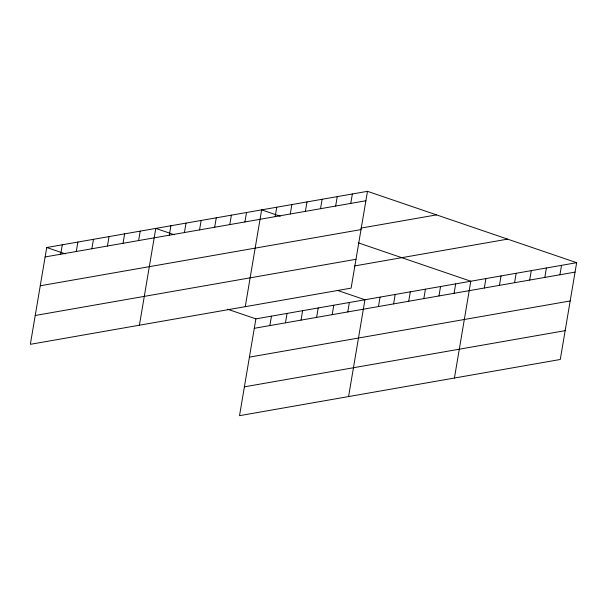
<?xml version="1.0" encoding="UTF-8"?>
<svg xmlns="http://www.w3.org/2000/svg" width="607" height="607" viewBox="0 0 607 607"><rect width="100%" height="100%" fill="white"/><g stroke="black" fill="none" stroke-linecap="round" stroke-linejoin="round"><path stroke-width="0.91" d="M367.485 191.326L46.724 247.512L30.35 344.313L351.112 288.128L367.485 191.326L576.65 262.687L560.276 359.488L239.515 415.674L255.888 318.872L576.65 262.687M60.708 254.212L62.301 244.78M76.285 251.488L77.886 242.056M91.869 248.756L93.463 239.325M107.447 246.025L109.04 236.593M123.024 243.301L124.625 233.87M138.608 240.569L140.202 231.138M139.413 325.208L155.779 228.407L174.368 234.75M169.307 235.19L170.901 225.758M184.429 232.542L186.023 223.11M199.551 229.894L201.145 220.462M214.673 227.246L216.267 217.814M229.795 224.598L231.388 215.166M244.917 221.95L246.51 212.518M245.258 306.664L261.632 209.87L280.214 216.206M275.161 216.653L276.754 207.222M269.872 325.572L271.466 316.148M290.283 213.998L291.876 204.574M285.449 322.848L287.05 313.417M305.404 211.35L306.998 201.919M301.034 320.117L302.627 310.685M320.526 208.702L322.12 199.271M316.611 317.385L318.205 307.961M335.648 206.054L337.242 196.622M350.77 203.406L352.363 193.974M332.196 314.661L333.789 305.23M347.773 311.93L349.366 302.498M348.577 396.568L364.944 299.767L337.515 290.412M378.472 306.55L380.065 297.119M393.594 303.902L395.187 294.471M408.716 301.254L410.309 291.823M423.838 298.606L425.431 289.175M438.96 295.958L440.553 286.527M454.082 293.31L455.675 283.879M454.423 378.032L470.797 281.231L358.213 242.815M484.325 288.014L485.919 278.583M499.447 285.358L501.041 275.935M514.569 282.71L516.162 273.279M529.691 280.062L531.284 270.631M544.813 277.414L546.406 267.983M559.935 274.766L561.528 265.335M45.13 256.943L365.892 200.758M360.899 228.118L436.509 214.878M40.252 285.776L361.013 229.59M35.229 315.481L355.99 259.295M354.632 265.934L507.627 239.135M254.295 328.304L575.057 272.118M249.416 357.136L570.178 300.951M244.393 386.841L565.155 330.656M46.724 247.512L65.306 253.855M227.572 309.213L255.888 318.872"/></g></svg>
